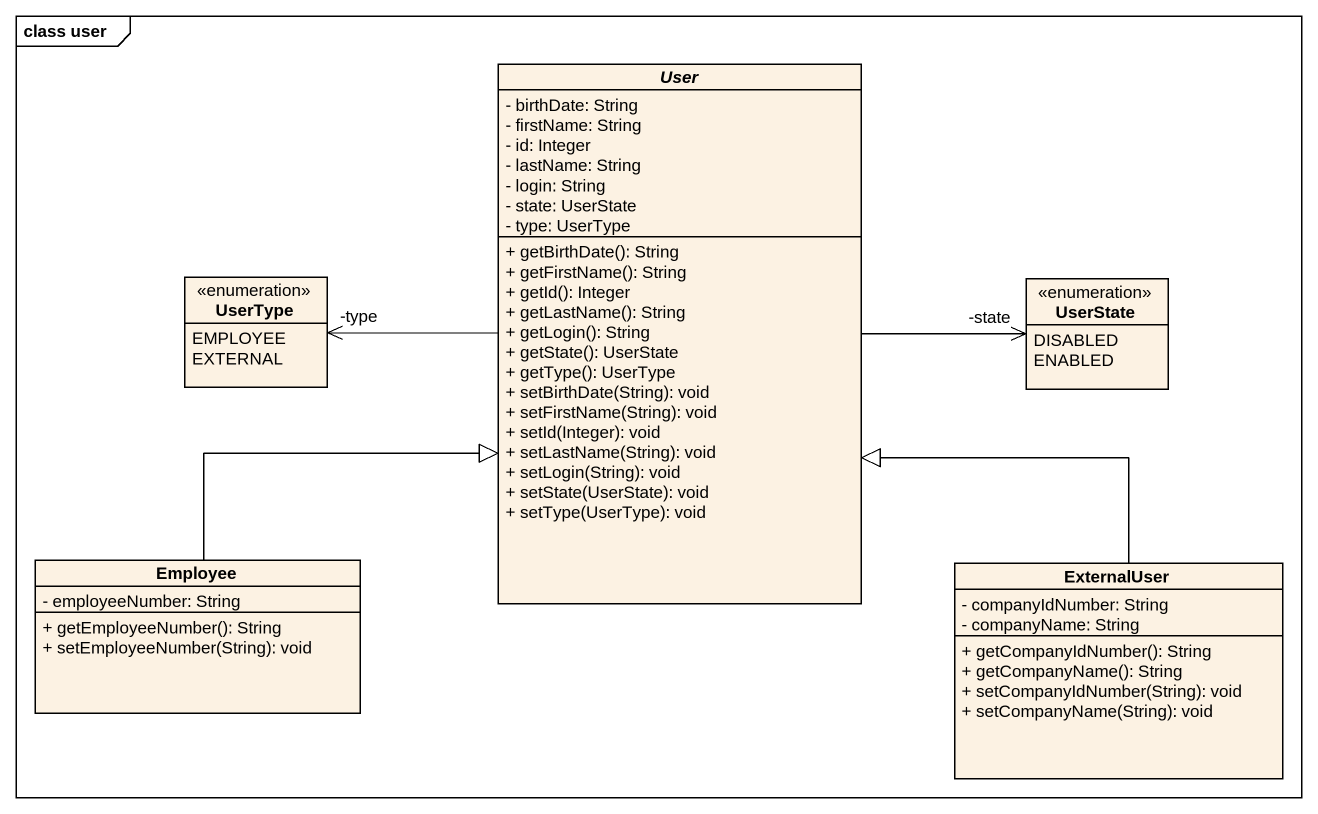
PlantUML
@startuml
mainframe class user
hide circle
hide empty members
skinparam classAttributeIconSize 0
abstract class User {
  - birthDate: String
  - firstName: String
  - id: Integer
  - lastName: String
  - login: String
  - state: UserState
  - type: UserType
  + getBirthDate(): String
  + getFirstName(): String
  + getId(): Integer
  + getLastName(): String
  + getLogin(): String
  + getState(): UserState
  + getType(): UserType
  + setBirthDate(String): void
  + setFirstName(String): void
  + setId(Integer): void
  + setLastName(String): void
  + setLogin(String): void
  + setState(UserState): void
  + setType(UserType): void
}
enum UserType {
  EMPLOYEE
  EXTERNAL
}
enum UserState {
  DISABLED
  ENABLED
}
class Employee {
  - employeeNumber: String
  + getEmployeeNumber(): String
  + setEmployeeNumber(String): void
}
class ExternalUser {
  - companyIdNumber: String
  - companyName: String
  + getCompanyIdNumber(): String
  + getCompanyName(): String
  + setCompanyIdNumber(String): void
  + setCompanyName(String): void
}
User -left-> "-type" UserType
User -right-> "-state" UserState
Employee -up-|> User
ExternalUser -up-|> User
@enduml
